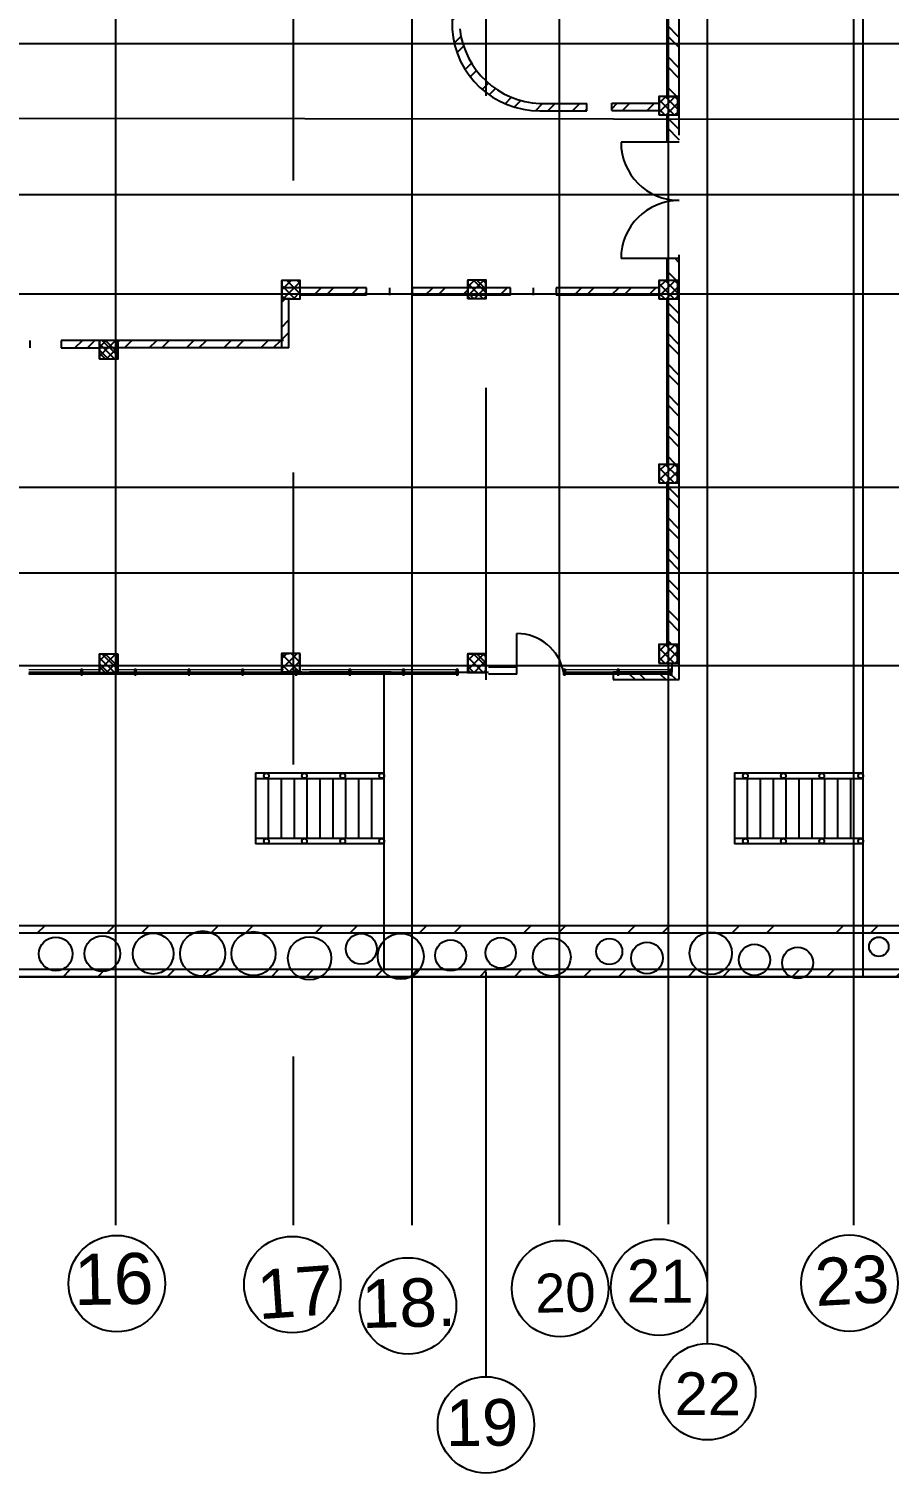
# Model space of a CAD drawing. Header units: millimetres. Extents: x 3062 to 3755, y 1606 to 1663.
# Drawn here: x 3265.55 to 3270.22, y 1643.12 to 1650.97 of the extents above; entities that cross this region are included whole.
import ezdxf

# ---------------------------------------------------------------- set-up
doc = ezdxf.new("R2010")
doc.units = ezdxf.units.MM
doc.linetypes.add('CENTER2', pattern=[28.575, 19.05, -3.175, 3.175, -3.175])
for name, color, linetype, lineweight in [('A-COLS', 52, 'Continuous', 9), ('A-GLAZ-CURT', 52, 'Continuous', 9), ('A-GLAZ-CWMG', 51, 'Continuous', 9)]:
    doc.layers.add(name, color=color, linetype=linetype, lineweight=lineweight)
doc.layers.add('m7aor', color=4, linetype='Continuous')
doc.layers.add('WORK', color=7, linetype='Continuous')
doc.styles.get("Standard").update_dxf_attribs({"font": 'arial.ttf'})
pattern_1 = [(315, (2486.52884, 3152.88359), (0.083516382, 0.083516382), []), (315, (2486.52884, 3152.82791), (0.083516382, 0.083516382), [])]
pattern_2 = [(45, (2434.58414, 1347.60783), (-0.101027881, 0.101027881), []), (45, (2434.6515, 1347.60783), (-0.101027881, 0.101027881), [])]
pattern_3 = [(315, (3272.65672, 1677.78734), (0.033941125, 0.033941125), [])]

# ---------------------------------------------------------------- blocks, each defined once
blk = doc.blocks.new('M_Rectangular Column - 50_50-377117-Level 1')
at = {"layer": 'A-COLS'}
for p, q in [((250, 250), (-250, 250)), ((-250, 250), (-250, -250)), ((250, -250), (250, 250)), ((-250, -250), (250, -250))]:
    blk.add_line(p, q, dxfattribs=at)
blk = doc.blocks.new('System Panel - Glazed-403562-Level 1')
at = {"layer": 'A-GLAZ-CURT', "lineweight": 18}
for p, q in [((691, 49), (-691, 49)), ((-691, 49), (-691, 25)), ((-691, 25), (691, 25)), ((691, 25), (691, 49))]:
    blk.add_line(p, q, dxfattribs=at)
blk = doc.blocks.new('System Panel - Glazed-403563-Level 1')
at = {"layer": 'A-GLAZ-CURT', "lineweight": 18}
for p, q in [((704, 49), (-704, 49)), ((-704, 49), (-704, 25)), ((-704, 25), (704, 25)), ((704, 25), (704, 49))]:
    blk.add_line(p, q, dxfattribs=at)
blk = doc.blocks.new('System Panel - Glazed-V11-Level 1')
at = {"layer": 'A-GLAZ-CURT', "lineweight": 18}
for p, q in [((704, 49), (-704, 49)), ((-704, 49), (-704, 25)), ((-704, 25), (704, 25)), ((704, 25), (704, 49))]:
    blk.add_line(p, q, dxfattribs=at)
blk = doc.blocks.new('System Panel - Glazed-V12-Level 1')
at = {"layer": 'A-GLAZ-CURT', "lineweight": 18}
for p, q in [((704, 49), (-704, 49)), ((-704, 49), (-704, 25)), ((-704, 25), (704, 25)), ((704, 25), (704, 49))]:
    blk.add_line(p, q, dxfattribs=at)
blk = doc.blocks.new('System Panel - Glazed-V13-Level 1')
at = {"layer": 'A-GLAZ-CURT', "lineweight": 18}
for p, q in [((704, 49), (-704, 49)), ((-704, 49), (-704, 25)), ((-704, 25), (704, 25)), ((704, 25), (704, 49))]:
    blk.add_line(p, q, dxfattribs=at)
blk = doc.blocks.new('Rectangular Mullion - 50 x 150mm-403558-Level 1')
at = {"layer": 'A-GLAZ-CWMG'}
blk.add_line((151507, -19512), (151507, -18130), dxfattribs=at)
blk = doc.blocks.new('Rectangular Mullion - 50 x 150mm-403559-Level 1')
at = {"layer": 'A-GLAZ-CWMG'}
blk.add_line((151507, -20969), (151507, -19562), dxfattribs=at)
blk = doc.blocks.new('Rectangular Mullion - 50 x 150mm-V20-Level 1')
at = {"layer": 'A-GLAZ-CWMG'}
blk.add_line((151507, -28130), (151507, -26847), dxfattribs=at)
blk = doc.blocks.new('Rectangular Mullion - 50 x 150mm-V21-Level 1')
at = {"layer": 'A-GLAZ-CWMG'}
blk.add_line((151507, -29712), (151507, -28630), dxfattribs=at)
blk = doc.blocks.new('Rectangular Mullion - 50 x 150mm-V22-Level 1')
at = {"layer": 'A-GLAZ-CWMG'}
for p, q in [((151507, -33130), (151507, -32676)), ((151507, -34083), (151507, -33630))]:
    blk.add_line(p, q, dxfattribs=at)
blk = doc.blocks.new('Rectangular Mullion - 50 x 150mm-V28-Level 1')
at = {"layer": 'A-GLAZ-CWMG', "lineweight": 25}
for p, q in [((0, 75), (-50, 75)), ((-50, 75), (-50, -75)), ((0, -75), (0, 75)), ((-50, -75), (0, -75))]:
    blk.add_line(p, q, dxfattribs=at)
blk = doc.blocks.new('Rectangular Mullion - 50 x 150mm-V29-Level 1')
at = {"layer": 'A-GLAZ-CWMG', "lineweight": 25}
for p, q in [((-25, 75), (25, 75)), ((-25, -75), (-25, 75)), ((25, 75), (25, -75)), ((25, -75), (-25, -75))]:
    blk.add_line(p, q, dxfattribs=at)
blk = doc.blocks.new('Rectangular Mullion - 50 x 150mm-V30-Level 1')
at = {"layer": 'A-GLAZ-CWMG', "lineweight": 25}
for p, q in [((-25, 75), (25, 75)), ((-25, -75), (-25, 75)), ((25, 75), (25, -75)), ((25, -75), (-25, -75))]:
    blk.add_line(p, q, dxfattribs=at)
blk = doc.blocks.new('Rectangular Mullion - 50 x 150mm-V31-Level 1')
at = {"layer": 'A-GLAZ-CWMG', "lineweight": 25}
for p, q in [((-25, 75), (25, 75)), ((-25, -75), (-25, 75)), ((25, 75), (25, -75)), ((25, -75), (-25, -75))]:
    blk.add_line(p, q, dxfattribs=at)

msp = doc.modelspace()

# ---------------------------------------------------------------- hatches: boundary and pattern name
at = {"layer": 'WORK'}
h = msp.add_hatch(dxfattribs=at)
h.set_pattern_fill('ANSI32', color=256, scale=0.042)
h.set_pattern_definition([(45, (2434.58414, 1347.60783), (-0.28287807, 0.28287807), []), (45, (2434.77273, 1347.60783), (-0.28287807, 0.28287807), [])])
h.paths.add_polyline_path([(3263.5087, 1657.9947), (3261.8368, 1657.9947), (3261.8368, 1657.9547), (3263.5087, 1657.9547)])
h.paths.add_polyline_path([(3265.2828, 1657.9947), (3263.5087, 1657.9947), (3263.5087, 1657.9547), (3265.2828, 1657.9547)])
h.paths.add_polyline_path([(3265.2828, 1658.2347), (3263.5087, 1658.2347), (3263.5087, 1658.1947), (3265.2828, 1658.1947)])
h.paths.add_polyline_path([(3263.5087, 1658.2347), (3261.8368, 1658.2347), (3261.8368, 1658.1947), (3263.5087, 1658.1947)])
h.paths.add_polyline_path([(3267.4788, 1658.2347), (3265.2828, 1658.2347), (3265.2828, 1658.1947), (3267.4788, 1658.1947)])
h.paths.add_polyline_path([(3267.4788, 1657.9947), (3265.2828, 1657.9947), (3265.2828, 1657.9547), (3267.4788, 1657.9547)])
h.paths.add_polyline_path([(3270.0808, 1657.9947), (3267.4788, 1657.9947), (3267.4788, 1657.9547), (3270.0808, 1657.9547)])
h.paths.add_polyline_path([(3270.0808, 1658.2347), (3267.4788, 1658.2347), (3267.4788, 1658.1947), (3270.0808, 1658.1947)])
h.paths.add_polyline_path([(3272.8732, 1658.2347), (3270.0808, 1658.2347), (3270.0808, 1658.1947), (3272.8732, 1658.1947)])
h.paths.add_polyline_path([(3272.8332, 1657.9947), (3270.0808, 1657.9947), (3270.0808, 1657.9547), (3272.8332, 1657.9547)])
h.paths.add_polyline_path([(3273.0732, 1658.2347), (3272.8732, 1658.2347), (3272.8732, 1658.1947), (3273.0732, 1658.1947)])
h.paths.add_polyline_path([(3273.1132, 1658.1947), (3273.0732, 1658.1947), (3273.0732, 1652.3361, -0.740797), (3272.8732, 1652.3361), (3272.8332, 1652.3361, 0.894921), (3273.1132, 1652.3361)])
h.paths.add_polyline_path([(3272.8732, 1657.9547), (3272.8332, 1657.9547), (3272.8332, 1652.3361), (3272.8732, 1652.3361)], flags=17)
h.paths.add_polyline_path([(3273.1132, 1650.7361, 1), (3272.8332, 1650.7361), (3272.8732, 1650.7361, -0.883437), (3273.0732, 1650.7361), (3273.0732, 1645.8547), (3273.1132, 1645.8547)])
h.paths.add_polyline_path([(3272.8732, 1650.7361), (3272.8332, 1650.7361), (3272.8332, 1646.0947), (3270.0808, 1646.0947), (3270.0808, 1646.0547), (3272.8732, 1646.0547)])
h.paths.add_polyline_path([(3273.0732, 1645.8547), (3270.0808, 1645.8547), (3270.0808, 1645.8147), (3273.0732, 1645.8147)])
h.paths.add_polyline_path([(3270.0808, 1645.8547), (3261.8368, 1645.8547), (3261.8368, 1645.8147), (3265.2828, 1645.8147), (3265.2828, 1645.8157), (3270.0808, 1645.8157)])
h.paths.add_polyline_path([(3270.0808, 1646.0947), (3267.4788, 1646.0947), (3267.4788, 1646.0547), (3270.0808, 1646.0547)])
h.paths.add_polyline_path([(3267.4788, 1646.0947), (3265.2828, 1646.0947), (3265.2828, 1646.0547), (3267.4788, 1646.0547)])
h.paths.add_polyline_path([(3265.2828, 1646.0947), (3263.5087, 1646.0947), (3263.5087, 1646.0547), (3265.2828, 1646.0547)])
h.paths.add_polyline_path([(3263.5087, 1646.0947), (3261.8368, 1646.0947), (3261.8368, 1646.0547), (3263.5087, 1646.0547)])
h = msp.add_hatch(dxfattribs=at)
h.set_pattern_fill('ANSI32', color=256, scale=0.015)
h.set_pattern_definition(pattern_2)
h.paths.add_polyline_path([(3267.889, 1652.4872), (3267.8469, 1652.4872), (3267.8469, 1652.3746), (3267.889, 1652.3746)])
h.paths.add_polyline_path([(3267.889, 1652.2355), (3267.8469, 1652.2355), (3267.8469, 1652.0205), (3267.889, 1652.0205)])
h.paths.add_polyline_path([(3267.889, 1652.0205), (3267.8469, 1652.0205), (3267.8469, 1650.9668, 0.395342), (3268.3248, 1650.5223), (3268.5787, 1650.5231), (3268.5785, 1650.5631), (3268.3244, 1650.5623, -0.369098), (3267.889, 1650.9679)])
h.paths.add_polyline_path([(3268.9708, 1650.5645), (3268.7148, 1650.5636), (3268.715, 1650.5236), (3268.9708, 1650.5245)])
at = {"layer": 'WORK', "ltscale": 0.5}
h = msp.add_hatch(dxfattribs=at)
h.set_pattern_fill('ANSI32', color=256, scale=0.0124, angle=-90)
h.set_pattern_definition(pattern_1)
h.paths.add_polyline_path([(3269.0808, 1651.6009), (3269.0808, 1652.4869), (3269.0408, 1652.4869), (3269.0129, 1652.487), (3269.0129, 1651.6009)], flags=16)
h.paths.add_polyline_path([(3269.0808, 1650.6009), (3269.0808, 1652.4869), (3269.0408, 1652.4869), (3269.0129, 1652.487), (3269.0129, 1651.6009), (3268.9708, 1651.6009), (3268.9708, 1651.5009), (3269.0129, 1651.5009), (3269.0129, 1650.6009)])
h = msp.add_hatch(dxfattribs=at)
h.set_pattern_fill('ANSI32', color=256, scale=0.0124, angle=-90)
h.set_pattern_definition(pattern_1)
h.paths.add_polyline_path([(3269.073, 1651.6009), (3269.073, 1651.5009), (3269.0129, 1651.5009), (3269.0129, 1650.6009), (3269.073, 1650.6009), (3269.0808, 1650.6009), (3269.0808, 1652.4869), (3269.0408, 1652.4869), (3269.0129, 1652.487), (3269.0129, 1651.6009)])
h.paths.add_polyline_path([(3269.0808, 1650.3519), (3269.0808, 1650.6009), (3269.073, 1650.6009), (3269.073, 1650.5009), (3269.0129, 1650.5009), (3269.0129, 1650.3519)])
at = {"layer": 'WORK'}
h = msp.add_hatch(dxfattribs=at)
h.set_pattern_fill('ANSI32', color=256, scale=0.015)
h.set_pattern_definition(pattern_2)
h.paths.add_polyline_path([(3264.9956, 1649.4635), (3264.9532, 1649.4635), (3264.9532, 1647.5729), (3264.9934, 1647.5729)])
h.paths.add_polyline_path([(3265.1194, 1649.2744), (3264.9953, 1649.2744), (3264.9953, 1649.2344), (3265.1194, 1649.2344)])
h.paths.add_polyline_path([(3265.9308, 1649.2744), (3265.724, 1649.2744), (3265.724, 1649.2344), (3265.9308, 1649.2342)])
h.paths.add_polyline_path([(3266.9203, 1649.2744), (3266.033, 1649.2744), (3266.033, 1649.2342), (3266.9203, 1649.234)])
h.paths.add_polyline_path([(3266.9603, 1649.5008), (3266.9203, 1649.5008), (3266.9203, 1649.3144), (3266.9203, 1649.2344), (3266.9203, 1649.234), (3266.9603, 1649.234)])
h.paths.add_polyline_path([(3267.3832, 1649.5609), (3267.0225, 1649.5608), (3267.0225, 1649.5208), (3267.3832, 1649.5209)])
h.paths.add_polyline_path([(3267.9307, 1649.5609), (3267.6313, 1649.5609), (3267.6313, 1649.5209), (3267.9307, 1649.5209)])
h.paths.add_polyline_path([(3268.1652, 1649.5609), (3268.0329, 1649.5609), (3268.0329, 1649.5209), (3268.1652, 1649.5209)])
h.paths.add_polyline_path([(3268.9708, 1649.5609), (3268.4133, 1649.5609), (3268.4133, 1649.5209), (3268.9708, 1649.5209)])
h.paths.add_polyline_path([(3265.9308, 1651.2392), (3264.9932, 1651.2392), (3264.9932, 1651.2009), (3265.9308, 1651.2016)])
h.paths.add_polyline_path([(3264.8911, 1651.2392), (3264.0351, 1651.2392), (3264.0351, 1651.2001), (3264.8911, 1651.2008)])
at = {"layer": 'WORK', "ltscale": 0.53}
h = msp.add_hatch(dxfattribs=at)
h.set_pattern_fill('ANSI37', color=256, scale=0.0112, angle=-90)
h.set_pattern_definition([(315, (2879.514814, 2703.961024), (0.0251447171, 0.0251447171), []), (45, (2879.514814, 2703.961024), (-0.0251447171, 0.0251447171), [])])
h.paths.add_polyline_path([(3269.073, 1650.5009), (3269.073, 1650.6009), (3268.9729, 1650.6009), (3268.9729, 1650.5009), (3269.0129, 1650.5009)])
at = {"layer": 'WORK', "ltscale": 0.5}
h = msp.add_hatch(dxfattribs=at)
h.set_pattern_fill('ANSI32', color=256, scale=0.0124, angle=-90)
h.set_pattern_definition(pattern_1)
h.paths.add_polyline_path([(3269.073, 1647.6209), (3269.073, 1647.5209), (3269.0408, 1647.5209), (3269.0408, 1647.4709), (3268.7225, 1647.4709), (3268.7225, 1647.4309), (3269.0808, 1647.4309), (3269.0808, 1649.7191), (3269.0129, 1649.7191), (3269.0129, 1649.6009), (3269.073, 1649.6009), (3269.073, 1649.5009), (3269.0129, 1649.5009), (3269.0129, 1648.6009), (3269.073, 1648.6009), (3269.073, 1648.5009), (3269.0129, 1648.5009), (3269.0129, 1647.6209)])
h.paths.add_polyline_path([(3269.0308, 1647.466), (3269.0308, 1647.461), (3268.7544, 1647.461), (3268.7544, 1647.466)], flags=16)
h = msp.add_hatch(dxfattribs=at)
h.set_pattern_fill('ANSI37', color=256, scale=0.0124, angle=-90)
h.set_pattern_definition([(315, (2486.52884, 3152.88359), (0.027838794, 0.027838794), []), (45, (2486.52884, 3152.88359), (-0.027838794, 0.027838794), [])])
h.paths.add_polyline_path([(3266.9225, 1649.6008), (3266.9225, 1649.5008), (3266.9625, 1649.5008), (3267.0203, 1649.5008), (3267.0203, 1649.6008)])
h.paths.add_polyline_path([(3266.9219, 1647.4729), (3266.9619, 1647.4729), (3266.9958, 1647.4729), (3266.9958, 1647.4859), (3267.0058, 1647.4859), (3267.0058, 1647.4729), (3267.0198, 1647.4729), (3267.0198, 1647.5729), (3266.9219, 1647.5729)])
at = {"layer": 'WORK'}
h = msp.add_hatch(dxfattribs=at)
h.set_pattern_fill('FP_1', color=256, scale=0.0002, angle=-90, style=0, pattern_type=2)
h.set_pattern_definition([(315, (3272.656606, 1679.818715), (0.033941125, 0.033941125), [])])
h.paths.add_polyline_path([(3267.9307, 1649.5023), (3267.9307, 1649.5003), (3268.0307, 1649.5003), (3268.0307, 1649.6003), (3267.9307, 1649.6003)])
at = {"layer": 'WORK', "ltscale": 0.53}
h = msp.add_hatch(dxfattribs=at)
h.set_pattern_fill('ANSI37', color=256, scale=0.0112, angle=-90)
h.set_pattern_definition([(315, (2878.4747, 2702.9624), (0.0251447171, 0.0251447171), []), (45, (2878.4747, 2702.9624), (-0.0251447171, 0.0251447171), [])])
h.paths.add_polyline_path([(3268.0329, 1649.5023), (3268.0329, 1649.6023), (3267.9328, 1649.6023), (3267.9328, 1649.5023), (3267.9728, 1649.5023)])
h = msp.add_hatch(dxfattribs=at)
h.set_pattern_fill('ANSI37', color=256, scale=0.0112, angle=-90)
h.set_pattern_definition([(315, (2879.514814, 2702.961024), (0.0251447171, 0.0251447171), []), (45, (2879.514814, 2702.961024), (-0.0251447171, 0.0251447171), [])])
h.paths.add_polyline_path([(3269.073, 1649.5009), (3269.073, 1649.6009), (3268.9729, 1649.6009), (3268.9729, 1649.5009), (3269.0129, 1649.5009)])
at = {"layer": 'WORK'}
h = msp.add_hatch(dxfattribs=at)
h.set_pattern_fill('FP_1', color=256, scale=0.0002, angle=-90, style=0, pattern_type=2)
h.set_pattern_definition([(315, (3272.65672, 1679.492786), (0.033941125, 0.033941125), [])])
h.paths.add_polyline_path([(3265.9308, 1649.1744), (3266.0308, 1649.1744), (3266.0308, 1649.2744), (3265.9308, 1649.2744), (3265.9308, 1649.1764)])
at = {"layer": 'WORK', "ltscale": 0.53}
h = msp.add_hatch(dxfattribs=at)
h.set_pattern_fill('ANSI37', color=256, scale=0.0112, angle=-90)
h.set_pattern_definition([(315, (2876.474814, 2702.63447), (0.0251447171, 0.0251447171), []), (45, (2876.474814, 2702.63447), (-0.0251447171, 0.0251447171), [])])
h.paths.add_polyline_path([(3266.033, 1649.1744), (3266.033, 1649.2744), (3265.9329, 1649.2744), (3265.9329, 1649.1744), (3265.9729, 1649.1744)])
h = msp.add_hatch(dxfattribs=at)
h.set_pattern_fill('ANSI37', color=256, scale=0.0112, angle=-90)
h.set_pattern_definition([(315, (2879.514814, 2701.961024), (0.0251447171, 0.0251447171), []), (45, (2879.514814, 2701.961024), (-0.0251447171, 0.0251447171), [])])
h.paths.add_polyline_path([(3269.073, 1648.5009), (3269.073, 1648.6009), (3268.9729, 1648.6009), (3268.9729, 1648.5009), (3269.0129, 1648.5009)])
h = msp.add_hatch(dxfattribs=at)
h.set_pattern_fill('ANSI37', color=256, scale=0.0112, angle=-90)
h.set_pattern_definition([(315, (2879.514814, 2700.981024), (0.0251447171, 0.0251447171), []), (45, (2879.514814, 2700.981024), (-0.0251447171, 0.0251447171), [])])
h.paths.add_polyline_path([(3269.073, 1647.5209), (3269.073, 1647.6209), (3268.9729, 1647.6209), (3268.9729, 1647.5209), (3269.0129, 1647.5209)])
at = {"layer": 'WORK'}
h = msp.add_hatch(dxfattribs=at)
h.set_pattern_fill('FP_1', color=256, scale=0.0002, angle=-90, style=0, pattern_type=2)
h.set_pattern_definition(pattern_3)
h.paths.add_polyline_path([(3265.9308, 1647.4689), (3266.0308, 1647.4689), (3266.0308, 1647.5689), (3265.9308, 1647.5689), (3265.9308, 1647.4709)])
at = {"layer": 'WORK', "ltscale": 0.53}
h = msp.add_hatch(dxfattribs=at)
h.set_pattern_fill('ANSI37', color=256, scale=0.0112, angle=-90)
h.set_pattern_definition([(315, (2876.474814, 2700.929024), (0.0251447171, 0.0251447171), []), (45, (2876.474814, 2700.929024), (-0.0251447171, 0.0251447171), [])])
h.paths.add_polyline_path([(3266.033, 1647.4689), (3266.033, 1647.5689), (3265.9329, 1647.5689), (3265.9329, 1647.4689), (3265.9729, 1647.4689)])
at = {"layer": 'WORK'}
h = msp.add_hatch(dxfattribs=at)
h.set_pattern_fill('FP_1', color=256, scale=0.0002, angle=-90, style=0, pattern_type=2)
h.set_pattern_definition(pattern_3)
h.paths.add_polyline_path([(3267.9308, 1647.4709), (3267.9308, 1647.4689), (3268.0308, 1647.4689), (3268.0308, 1647.5689), (3267.9308, 1647.5689)])
at = {"layer": 'WORK', "ltscale": 0.53}
h = msp.add_hatch(dxfattribs=at)
h.set_pattern_fill('ANSI37', color=256, scale=0.0112, angle=-90)
h.set_pattern_definition([(315, (2878.474814, 2700.931024), (0.0251447171, 0.0251447171), []), (45, (2878.474814, 2700.931024), (-0.0251447171, 0.0251447171), [])])
h.paths.add_polyline_path([(3268.033, 1647.4709), (3268.033, 1647.5709), (3267.9329, 1647.5709), (3267.9329, 1647.4709), (3267.9729, 1647.4709)])

# ---------------------------------------------------------------- linework, layer by layer
for centre in [(3266.026, 1644.1474), (3266.9795, 1644.1419), (3268.9715, 1644.1275), (3270.006, 1644.1496), (3268.4341, 1644.1205), (3267.6078, 1644.0263), (3269.2339, 1643.5596), (3268.0311, 1643.3794)]:
    msp.add_circle(centre, 0.2621)
at = {"layer": 'm7aor', "linetype": 'CENTER2', "ltscale": 0.5}
for p, q in [((3269.234, 1643.8217), (3269.2349, 1660.3611)), ((3268.0312, 1660.129), (3268.0311, 1643.6414)), ((3266.0217, 1644.4649), (3266.0217, 1659.6687)), ((3266.9835, 1659.6687), (3266.9835, 1644.4649)), ((3267.6308, 1644.4649), (3267.6308, 1659.6687)), ((3268.4308, 1644.4649), (3268.4308, 1659.6687)), ((3269.0219, 1644.4711), (3269.0219, 1659.6687)), ((3270.0289, 1644.4649), (3270.0289, 1659.6687)), ((3273.3563, 1650.8875), (3248.8306, 1650.8875)), ((3273.3563, 1650.4738), (3248.8306, 1650.493)), ((3273.3563, 1650.0659), (3248.8306, 1650.0659)), ((3273.3563, 1649.5266), (3248.8306, 1649.5266)), ((3273.3563, 1648.4755), (3248.8306, 1648.4755)), ((3273.3563, 1648.0091), (3248.8306, 1648.0091)), ((3273.3563, 1647.5047), (3248.8306, 1647.5047))]:
    msp.add_line(p, q, dxfattribs=at)
at = {"layer": 'WORK', "lineweight": 25}
for p, q in [((3269.0808, 1650.3902), (3269.0808, 1652.4869)), ((3269.0129, 1651.5009), (3269.0129, 1650.6009)), ((3269.073, 1650.6009), (3268.9708, 1650.6009)), ((3268.9708, 1650.6009), (3268.9708, 1650.5009)), ((3268.9708, 1650.5009), (3269.073, 1650.5009)), ((3269.0129, 1650.5009), (3269.0129, 1650.3519)), ((3269.0808, 1647.4309), (3269.0808, 1649.7392)), ((3269.0129, 1649.7191), (3269.0129, 1649.6009)), ((3267.9307, 1649.6003), (3267.9307, 1649.5003)), ((3268.0307, 1649.5003), (3268.0307, 1649.6003)), ((3269.073, 1649.6009), (3268.9708, 1649.6009)), ((3268.9708, 1649.6009), (3268.9708, 1649.5009)), ((3268.0307, 1649.5609), (3267.9307, 1649.5609)), ((3268.9708, 1649.5009), (3269.073, 1649.5009)), ((3269.0129, 1649.5009), (3269.0129, 1648.6009)), ((3266.033, 1649.2744), (3265.9308, 1649.2744)), ((3265.9308, 1649.2744), (3265.9308, 1649.1744)), ((3266.0308, 1649.1744), (3266.0308, 1649.2744)), ((3269.073, 1648.6009), (3268.9708, 1648.6009)), ((3268.9708, 1648.5009), (3269.073, 1648.5009)), ((3269.0129, 1648.5009), (3269.0129, 1647.6209)), ((3269.073, 1647.6209), (3268.9708, 1647.6209)), ((3266.033, 1647.5689), (3265.9308, 1647.5689)), ((3265.9308, 1647.5689), (3265.9308, 1647.4689)), ((3266.0308, 1647.4689), (3266.0308, 1647.5689)), ((3267.022, 1647.5729), (3266.9198, 1647.5729)), ((3266.9198, 1647.5729), (3266.9198, 1647.4729)), ((3267.0198, 1647.4729), (3267.0198, 1647.5729)), ((3268.0308, 1647.5689), (3267.9308, 1647.5689)), ((3267.9308, 1647.5689), (3267.9308, 1647.4689)), ((3268.0308, 1647.4689), (3268.0308, 1647.5689)), ((3265.9308, 1647.4689), (3266.033, 1647.4689)), ((3266.9219, 1647.4729), (3267.0308, 1647.4729)), ((3267.5156, 1647.4709), (3267.0722, 1647.4709)), ((3267.9308, 1647.4689), (3268.0308, 1647.4689)), ((3269.0408, 1647.4709), (3268.7225, 1647.4709)), ((3268.7225, 1647.4709), (3268.7225, 1647.4309)), ((3268.9708, 1647.5209), (3269.073, 1647.5209)), ((3269.0408, 1647.5209), (3269.0408, 1647.4709)), ((3268.7225, 1647.4309), (3269.0808, 1647.4309))]:
    msp.add_line(p, q, dxfattribs=at)
at = {"layer": 'WORK', "ltscale": 0.5}
for p, q in [((3270.0808, 1645.8157), (3270.0808, 1652.4909)), ((3269.0058, 1650.6009), (3269.0808, 1650.6009)), ((3266.9203, 1649.5008), (3266.9203, 1649.2344)), ((3266.9703, 1649.5008), (3266.9203, 1649.5008)), ((3267.3832, 1649.5209), (3267.3832, 1649.5609)), ((3267.5082, 1649.5209), (3267.5082, 1649.5609)), ((3267.6313, 1649.5609), (3267.6313, 1649.5209)), ((3268.1652, 1649.5209), (3268.1652, 1649.5609)), ((3268.2903, 1649.5209), (3268.2903, 1649.5609)), ((3268.4133, 1649.5609), (3268.4133, 1649.5209)), ((3265.5528, 1649.2744), (3265.5528, 1649.2344)), ((3265.724, 1649.2744), (3265.724, 1649.2344)), ((3265.724, 1649.2344), (3265.9329, 1649.2342)), ((3268.1994, 1647.461), (3268.1994, 1647.681)), ((3266.9198, 1647.5729), (3266.9603, 1647.5729)), ((3267.4788, 1645.8547), (3267.4788, 1647.461)), ((3268.0455, 1647.501), (3268.1994, 1647.501)), ((3268.1994, 1647.461), (3268.0455, 1647.461)), ((3266.7788, 1646.9233), (3267.4788, 1646.9233)), ((3266.7788, 1646.9233), (3266.7788, 1646.5372)), ((3269.3808, 1646.9233), (3270.0808, 1646.9233)), ((3269.3808, 1646.9233), (3269.3808, 1646.5372)), ((3266.7788, 1646.8933), (3267.4788, 1646.8933)), ((3266.8488, 1646.8933), (3266.8488, 1646.5672)), ((3266.9188, 1646.8933), (3266.9188, 1646.5672)), ((3266.9888, 1646.8933), (3266.9888, 1646.5672)), ((3267.0588, 1646.8933), (3267.0588, 1646.5672)), ((3267.1288, 1646.8933), (3267.1288, 1646.5672)), ((3267.1988, 1646.8933), (3267.1988, 1646.5672)), ((3267.2688, 1646.8933), (3267.2688, 1646.5672)), ((3267.3388, 1646.8933), (3267.3388, 1646.5672)), ((3267.4088, 1646.8933), (3267.4088, 1646.5672)), ((3269.3808, 1646.8933), (3270.0808, 1646.8933)), ((3269.4508, 1646.8933), (3269.4508, 1646.5672)), ((3269.5208, 1646.8933), (3269.5208, 1646.5672)), ((3269.5908, 1646.8933), (3269.5908, 1646.5672)), ((3269.6608, 1646.8933), (3269.6608, 1646.5672)), ((3269.7308, 1646.8933), (3269.7308, 1646.5672)), ((3269.8008, 1646.8933), (3269.8008, 1646.5672)), ((3269.8708, 1646.8933), (3269.8708, 1646.5672)), ((3269.9408, 1646.8933), (3269.9408, 1646.5672)), ((3270.0108, 1646.8933), (3270.0108, 1646.5672)), ((3267.4788, 1646.5672), (3266.7788, 1646.5672)), ((3267.4788, 1646.5372), (3266.7788, 1646.5372)), ((3270.0808, 1646.5672), (3269.3808, 1646.5672)), ((3270.0808, 1646.5372), (3269.3808, 1646.5372)), ((3249.3532, 1646.0947), (3272.8332, 1646.0947)), ((3249.3532, 1646.0547), (3272.8732, 1646.0547)), ((3273.1132, 1645.8147), (3249.1132, 1645.8147)), ((3273.1132, 1645.8547), (3249.1532, 1645.8547)), ((3265.2828, 1645.8157), (3270.0808, 1645.8157))]:
    msp.add_line(p, q, dxfattribs=at)
at = {"layer": 'WORK'}
for p, q in [((3267.8469, 1652.2355), (3267.8469, 1650.9668)), ((3268.3244, 1650.5623), (3268.5785, 1650.5631)), ((3268.3245, 1650.5223), (3268.5787, 1650.5231)), ((3268.5787, 1650.5231), (3268.5785, 1650.5631)), ((3268.7148, 1650.5636), (3268.9731, 1650.5645)), ((3268.715, 1650.5236), (3268.7148, 1650.5636)), ((3268.715, 1650.5236), (3268.9732, 1650.5245)), ((3269.0808, 1650.3519), (3268.7648, 1650.3519)), ((3269.0808, 1650.0355), (3269.0408, 1650.0355)), ((3269.0808, 1649.7191), (3268.7648, 1649.7191)), ((3266.9203, 1649.6008), (3266.9203, 1649.3144)), ((3267.3832, 1649.5609), (3266.9313, 1649.5608)), ((3266.9603, 1649.234), (3266.9603, 1649.5008)), ((3267.3832, 1649.5209), (3267.0203, 1649.5208)), ((3268.1652, 1649.5609), (3267.6313, 1649.5609)), ((3268.1652, 1649.5209), (3267.6313, 1649.5209)), ((3268.9708, 1649.5609), (3268.4133, 1649.5609)), ((3268.9708, 1649.5209), (3268.4133, 1649.5209)), ((3266.9313, 1649.2744), (3265.724, 1649.2744)), ((3266.9603, 1649.234), (3265.9308, 1649.2342)), ((3265.5487, 1647.4709), (3265.8301, 1647.4709)), ((3265.8401, 1647.4709), (3265.9308, 1647.4709)), ((3266.0308, 1647.4709), (3266.1215, 1647.4709)), ((3266.1315, 1647.4709), (3266.4129, 1647.4709)), ((3266.4229, 1647.4709), (3266.7044, 1647.4709)), ((3266.7144, 1647.4709), (3266.9958, 1647.4709)), ((3267.0058, 1647.4709), (3267.0722, 1647.4709)), ((3267.5156, 1647.4709), (3267.5787, 1647.4709)), ((3267.5887, 1647.4709), (3267.8701, 1647.4709)), ((3267.8801, 1647.4709), (3267.9308, 1647.4709)), ((3268.0308, 1647.4709), (3268.0455, 1647.4709)), ((3268.1991, 1647.4709), (3268.1994, 1647.4709)), ((3268.4629, 1647.4709), (3268.7225, 1647.4709)), ((3249.1132, 1645.8147), (3273.1132, 1645.8147))]:
    msp.add_line(p, q, dxfattribs=at)
at = {"layer": 'WORK', "lineweight": 25}
for points in [[(3268.9729, 1650.6045), (3268.9729, 1650.5009)], [(3269.073, 1650.5009), (3269.073, 1650.6009)], [(3266.9225, 1649.6044), (3266.9225, 1649.5008), (3267.0225, 1649.5008), (3267.0225, 1649.6008), (3266.9225, 1649.6008)], [(3267.9328, 1649.6059), (3267.9328, 1649.5023), (3268.0329, 1649.5023), (3268.0329, 1649.6023), (3267.9328, 1649.6023)], [(3268.9729, 1649.6045), (3268.9729, 1649.5009)], [(3269.073, 1649.5009), (3269.073, 1649.6009)], [(3265.9329, 1649.2779), (3265.9329, 1649.1744), (3266.033, 1649.1744), (3266.033, 1649.2744)], [(3268.9708, 1648.6045), (3268.9708, 1648.5009)], [(3268.9729, 1648.6045), (3268.9729, 1648.5009)], [(3269.0708, 1648.5009), (3269.0708, 1648.6009)], [(3269.073, 1648.5009), (3269.073, 1648.6009)], [(3268.9708, 1647.6245), (3268.9708, 1647.5209)], [(3268.9729, 1647.6245), (3268.9729, 1647.5209)], [(3269.0708, 1647.5209), (3269.0708, 1647.6209)], [(3269.073, 1647.5209), (3269.073, 1647.6209)], [(3265.9329, 1647.5725), (3265.9329, 1647.4689)], [(3266.033, 1647.4689), (3266.033, 1647.5689)], [(3266.9219, 1647.5765), (3266.9219, 1647.4729)], [(3267.022, 1647.4729), (3267.022, 1647.5729)], [(3267.9329, 1647.5745), (3267.9329, 1647.4709), (3268.033, 1647.4709), (3268.033, 1647.5709), (3267.9329, 1647.5709)]]:
    msp.add_lwpolyline(points, dxfattribs=at)
at = {"layer": 'WORK', "ltscale": 0.5}
for centre, radius in [((3266.8386, 1646.9082), 0.0137), ((3267.0451, 1646.9082), 0.0137), ((3267.2534, 1646.9082), 0.0137), ((3267.4651, 1646.9082), 0.0137), ((3269.4406, 1646.9082), 0.0137), ((3269.6471, 1646.9082), 0.0137), ((3269.8554, 1646.9082), 0.0137), ((3270.0671, 1646.9082), 0.0137), ((3266.8386, 1646.5529), 0.0137), ((3267.0451, 1646.5529), 0.0137), ((3267.2534, 1646.5529), 0.0137), ((3267.4651, 1646.5529), 0.0137), ((3269.4406, 1646.5529), 0.0137), ((3269.6471, 1646.5529), 0.0137), ((3269.8554, 1646.5529), 0.0137), ((3270.0671, 1646.5529), 0.0137), ((3265.9476, 1645.9412), 0.0971), ((3266.2237, 1645.9412), 0.1109), ((3266.4926, 1645.9414), 0.1229), ((3266.7686, 1645.9414), 0.1196), ((3267.0728, 1645.9159), 0.1174), ((3267.3539, 1645.967), 0.0837), ((3267.5686, 1645.9261), 0.1246), ((3269.2525, 1645.9432), 0.1151), ((3265.6947, 1645.9396), 0.0914), ((3267.8393, 1645.9315), 0.0844), ((3268.1112, 1645.9456), 0.0826), ((3268.3883, 1645.9224), 0.1031), ((3268.7011, 1645.9526), 0.0708), ((3268.9053, 1645.9172), 0.086), ((3269.4895, 1645.9074), 0.0848), ((3269.7241, 1645.8911), 0.0846), ((3270.1653, 1645.9785), 0.053)]:
    msp.add_circle(centre, radius, dxfattribs=at)
at = {"layer": 'WORK'}
for centre, radius, start, end in [((3268.3231, 1650.9995), 0.4772, 183.93206, 270.17292), ((3268.344, 1651.0198), 0.458, 186.50741, 267.5434), ((3269.0812, 1650.3519), 0.3164, 180, 269.92548), ((3269.0812, 1649.7191), 0.3164, 90.07452, 180)]:
    msp.add_arc(centre, radius, start, end, dxfattribs=at)
at = {"layer": 'WORK', "ltscale": 0.5}
msp.add_arc((3268.1994, 1647.423), 0.258, 10.70718, 90, dxfattribs=at)

# ---------------------------------------------------------------- block references
at = {"layer": 'WORK', "xscale": 0.0002000000000000001, "yscale": 0.0002000000000000001, "zscale": 0.0002000000000000001}
for name, p, rotation in [('M_Rectangular Column - 50_50-377117-Level 1', (3266.9703, 1649.5508), 270), ('Rectangular Mullion - 50 x 150mm-403559-Level 1', (3269.7424, 1677.7873), 270), ('System Panel - Glazed-V11-Level 1', (3265.6894, 1647.4709), 180), ('Rectangular Mullion - 50 x 150mm-V22-Level 1', (3272.6567, 1677.7873), 270), ('System Panel - Glazed-V11-Level 1', (3265.9808, 1647.4709), 180), ('Rectangular Mullion - 50 x 150mm-403559-Level 1', (3270.3253, 1677.7873), 270), ('System Panel - Glazed-V11-Level 1', (3266.2722, 1647.4709), 180), ('Rectangular Mullion - 50 x 150mm-403559-Level 1', (3270.6167, 1677.7873), 270), ('System Panel - Glazed-V11-Level 1', (3266.5637, 1647.4709), 180), ('Rectangular Mullion - 50 x 150mm-V21-Level 1', (3272.6567, 1677.7873), 270), ('System Panel - Glazed-V11-Level 1', (3266.8551, 1647.4709), 180), ('System Panel - Glazed-V13-Level 1', (3267.1465, 1647.4709), 180), ('Rectangular Mullion - 50 x 150mm-V20-Level 1', (3272.6567, 1677.7873), 270), ('Rectangular Mullion - 50 x 150mm-403559-Level 1', (3271.491, 1677.7873), 270), ('System Panel - Glazed-V12-Level 1', (3267.4379, 1647.4709), 180), ('Rectangular Mullion - 50 x 150mm-403559-Level 1', (3271.7824, 1677.7873), 270), ('System Panel - Glazed-V11-Level 1', (3267.7294, 1647.4709), 180), ('Rectangular Mullion - 50 x 150mm-403559-Level 1', (3272.6567, 1677.7873), 270), ('System Panel - Glazed-403563-Level 1', (3268.6037, 1647.4709), 180), ('Rectangular Mullion - 50 x 150mm-403558-Level 1', (3272.6567, 1677.7873), 270), ('System Panel - Glazed-403562-Level 1', (3268.8926, 1647.4709), 180)]:
    msp.add_blockref(name, p, dxfattribs=dict(at, rotation=rotation))
at = {"layer": 'WORK', "extrusion": (0, 0, -1), "xscale": 0.0002000000000000001, "yscale": 0.0002000000000000001, "zscale": 0.0002000000000000001}
for name, p in [('Rectangular Mullion - 50 x 150mm-V30-Level 1', (-3265.8351, 1647.4709)), ('Rectangular Mullion - 50 x 150mm-V30-Level 1', (-3266.1265, 1647.4709)), ('Rectangular Mullion - 50 x 150mm-V30-Level 1', (-3266.4179, 1647.4709)), ('Rectangular Mullion - 50 x 150mm-V30-Level 1', (-3266.7094, 1647.4709)), ('Rectangular Mullion - 50 x 150mm-V31-Level 1', (-3267.0008, 1647.4709)), ('Rectangular Mullion - 50 x 150mm-V29-Level 1', (-3267.2922, 1647.4709)), ('Rectangular Mullion - 50 x 150mm-V30-Level 1', (-3267.5837, 1647.4709)), ('Rectangular Mullion - 50 x 150mm-V30-Level 1', (-3267.8751, 1647.4709)), ('Rectangular Mullion - 50 x 150mm-V30-Level 1', (-3268.4579, 1647.4709)), ('Rectangular Mullion - 50 x 150mm-V29-Level 1', (-3268.7494, 1647.4709))]:
    msp.add_blockref(name, p, dxfattribs=at)
at = {"layer": 'WORK', "xscale": 0.0002000000000000001, "yscale": 0.0002000000000000001, "zscale": 0.0002000000000000001}
msp.add_blockref('Rectangular Mullion - 50 x 150mm-V28-Level 1', (3269.0408, 1647.4709), dxfattribs=at)

# ---------------------------------------------------------------- texts
at = {"layer": 'WORK', "ltscale": 0.5}
for s, height, rotation, p in [('16', 0.27782, 1.06177, (3265.7957, 1644.0303)), ('23', 0.25907, 3.02325, (3269.8247, 1644.0253)), ('17', 0.26767, 3.9763, (3266.7973, 1643.9535)), ('21', 0.23379, 359.50811, (3268.7951, 1644.046)), ('18.', 0.26342, 1.3508, (3267.3587, 1643.9057)), ('20', 0.21145, 1.39831, (3268.3007, 1643.9886)), ('22', 0.23227, 359.8032, (3269.0558, 1643.4332)), ('19', 0.25331, 0.5112, (3267.8139, 1643.2639))]:
    msp.add_text(s, height=height, rotation=rotation, dxfattribs=at).set_placement(p)

doc.saveas('drawing.dxf')
